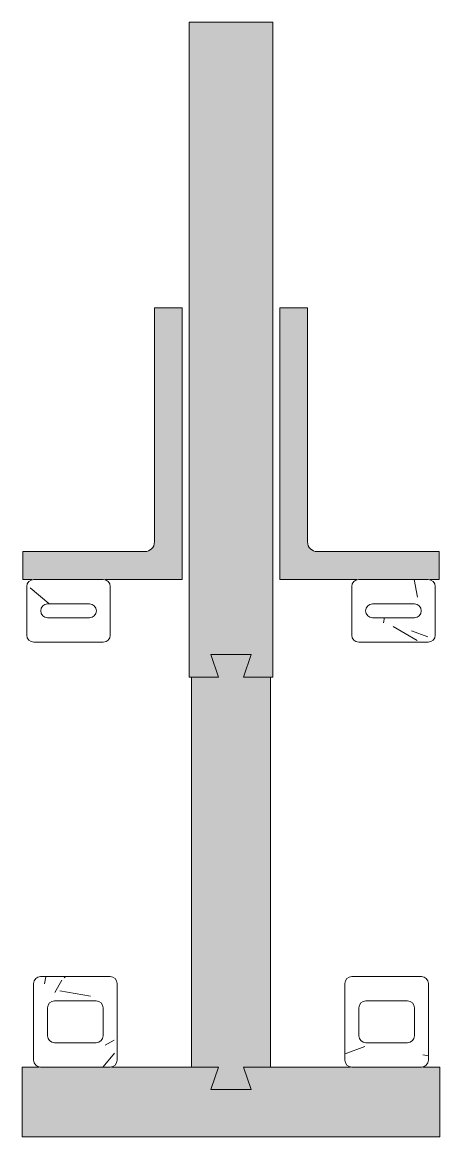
# Model space of a CAD drawing. Header units: metres. Extents: x -15 to 15, y 0 to 80.
import ezdxf

# ---------------------------------------------------------------- set-up
doc = ezdxf.new("R2010")
doc.units = ezdxf.units.M
doc.layers.add('A-DETL-GENF', color=92, linetype='Continuous', lineweight=18)
pattern_1 = [(0, (7643.443, -955.204), (11, 19), [1, -16.75, 0.75, -7.25, -19.25]), (0, (7643.443, -955.204), (11, 19), [-25.75, 1.5, -17.75]), (10, (7638.693, -944.954), (6.72301, 23.77869), [1.75, -4.25, 2.25, -13.25, -17.75]), (10, (7638.693, -944.954), (6.72301, 23.77869), [-21.5, 1.25, -16.5]), (20, (7636.193, -952.954), (11.12258, 18.414688), [2, -13.75, 1.75, -10.25, -9.25]), (20, (7636.193, -952.954), (11.12258, 18.414688), [-27.75, 1.25, -8]), (30, (7643.443, -954.454), (-1.83077, 21.17099), [1.25, -8.25, 1, -12.25, -17]), (30, (7643.443, -954.454), (-1.83077, 21.17099), [-22.75, 0.75, -16.25]), (40, (7636.443, -948.954), (2.81966, 18.030863), [1, -11, 0.75, -7, -14.75]), (40, (7636.443, -948.954), (2.81966, 18.030863), [-19.75, 2, -12.75]), (50, (7640.193, -957.954), (-6.687322, 19.644458), [0.5, -9.25, 1.25, -15.25, -9.25]), (50, (7640.193, -957.954), (-6.687322, 19.644458), [-26.25, 1.5, -7.75]), (60, (7640.943, -956.204), (-8.28942, 18.642305), [1.25, -10.25, 0.5, -12, -10.25]), (60, (7640.943, -956.204), (-8.28942, 18.642305), [-24, 1, -9.25]), (70, (7638.193, -959.204), (-9.15769, 17.96557), [0.75, -4.75, 1.5, -8, -12]), (70, (7638.193, -959.204), (-9.15769, 17.96557), [-15, 1, -11]), (80, (7639.443, -944.454), (-17.380445, 13.72662), [1.75, -11, 0.75, -13, -13.75]), (80, (7639.443, -944.454), (-17.380445, 13.72662), [-26.5, 1.5, -12.25]), (90, (7640.943, -955.204), (-22, 9.25), [1.5, -7.75, 1, -15.25, -16]), (90, (7640.943, -955.204), (-22, 9.25), [-25.5, 0.5, -15.5]), (100, (7636.943, -947.454), (-20.66429, 12.09544), [1.75, -9.75, 1.5, -8, -20]), (100, (7636.943, -947.454), (-20.66429, 12.09544), [-21, 1.75, -18.25]), (110, (7635.193, -961.704), (-20.036695, 6.807595), [2, -6.5, 1, -13.25, -16]), (110, (7635.193, -961.704), (-20.036695, 6.807595), [-22.75, 1.5, -14.5]), (120, (7628.443, -958.704), (-23.887495, 2.374356), [1.25, -16.75, 1.5, -7.75, -12]), (120, (7628.443, -958.704), (-23.887495, 2.374356), [-27.25, 1.75, -10.25]), (130, (7633.943, -964.204), (-23.25898, 5.93884), [0.75, -5.5, 1, -10.75, -16]), (130, (7633.943, -964.204), (-23.25898, 5.93884), [-18, 2, -14]), (140, (7626.443, -944.204), (-18.38307, -2.850474), [1.5, -9, 1.75, -7.75, -11.5]), (140, (7626.443, -944.204), (-18.38307, -2.850474), [-20, 1, -10.5]), (150, (7647.193, -965.704), (-17.068748, -10.06394), [1, -7, 2, -15.5, -16]), (150, (7647.193, -965.704), (-17.068748, -10.06394), [-25.5, 1.75, -14.25]), (160, (7630.693, -951.704), (-19.82509, -13.535724), [1.5, -10.5, 1.25, -9.5, -16.25]), (160, (7630.693, -951.704), (-19.82509, -13.535724), [-22.75, 1, -15.25]), (170, (7632.193, -957.704), (-17.970337, -14.093597), [2.25, -8.25, 1.5, -11.25, -13]), (170, (7632.193, -957.704), (-17.970337, -14.093597), [-23.25, 2, -11])]

# ---------------------------------------------------------------- blocks, each defined once
blk = doc.blocks.new('31 MHB SL30iso - 31 DI MHB SL30iso-1598539-00_0 Basismaterialen')
at = {"layer": 'A-DETL-GENF'}
h = blk.add_hatch(color=256, dxfattribs=at)
h.paths.add_polyline_path([(-13.683, 0), (15, 0), (15, 5), (0.896, 5), (1.453, 3.38), (-1.453, 3.38), (-0.896, 5), (-15, 5), (-15, 0), (-14.166, 0)])
h.paths.add_polyline_path([(-0.896, 32.999), (-1.453, 34.619), (1.453, 34.619), (0.896, 32.999), (3, 32.999), (3, 80), (-3, 80), (-3, 32.999), (-1.453, 32.999)])
for points in [[(-10.048, 40), (-3.5, 40), (-3.5, 59.5), (-5.5, 59.5), (-5.524, 42.519), (-5.705, 42.205), (-6.019, 42.024), (-6.2, 42), (-14.971, 42), (-14.971, 40), (-10.177, 40)], [(9.927, 40), (14.971, 40), (14.971, 42), (6.019, 42.024), (5.705, 42.205), (5.524, 42.519), (5.5, 42.7), (5.5, 59.5), (3.5, 59.5), (3.5, 40), (9.177, 40)], [(-1.453, 3.38), (1.453, 3.38), (0.896, 5), (2.844, 5), (2.844, 32.999), (0.896, 32.999), (1.453, 34.619), (-1.453, 34.619), (-0.896, 32.999), (-2.844, 32.999), (-2.844, 5), (-0.896, 5)]]:
    blk.add_hatch(color=256, dxfattribs=at).paths.add_polyline_path(points)
at = {"layer": 'A-DETL-GENF', "lineweight": 13}
h = blk.add_hatch(dxfattribs=at)
h.set_pattern_fill('FP_699', color=256, style=0, pattern_type=2)
h.set_pattern_definition(pattern_1)
h.paths.add_polyline_path([(-14.177, 35.5), (-9.048, 35.517), (-8.927, 35.567), (-8.694, 35.871), (-8.677, 36), (-8.694, 39.629), (-8.927, 39.933), (-9.177, 40), (-14.307, 39.983), (-14.427, 39.933), (-14.66, 39.629), (-14.677, 39.5), (-14.66, 35.871), (-14.427, 35.567), (-14.307, 35.517)])
h.paths.add_polyline_path([(-10.177, 37.25), (-13.307, 37.267), (-13.531, 37.396), (-13.66, 37.621), (-13.66, 37.879), (-13.531, 38.104), (-13.307, 38.233), (-13.177, 38.25), (-10.048, 38.233), (-9.824, 38.104), (-9.694, 37.879), (-9.694, 37.621), (-9.824, 37.396), (-10.048, 37.267)])
h = blk.add_hatch(dxfattribs=at)
h.set_pattern_fill('FP_699', color=256, style=0, pattern_type=2)
h.set_pattern_definition(pattern_1)
h.paths.add_polyline_path([(9.177, 35.5), (14.307, 35.517), (14.427, 35.567), (14.66, 35.871), (14.677, 36), (14.66, 39.629), (14.427, 39.933), (14.177, 40), (9.048, 39.983), (8.927, 39.933), (8.694, 39.629), (8.677, 39.5), (8.694, 35.871), (8.927, 35.567), (9.048, 35.517)])
h.paths.add_polyline_path([(13.177, 37.25), (10.048, 37.267), (9.824, 37.396), (9.694, 37.621), (9.694, 37.879), (9.824, 38.104), (10.048, 38.233), (10.177, 38.25), (13.307, 38.233), (13.531, 38.104), (13.66, 37.879), (13.66, 37.621), (13.531, 37.396), (13.307, 37.267)])
h = blk.add_hatch(dxfattribs=at)
h.set_pattern_fill('FP_699', color=256, style=0, pattern_type=2)
h.set_pattern_definition(pattern_1)
h.paths.add_polyline_path([(-13.683, 5), (-8.553, 5.017), (-8.25, 5.25), (-8.183, 5.5), (-8.2, 11.129), (-8.25, 11.25), (-8.553, 11.483), (-8.683, 11.5), (-13.812, 11.483), (-14.116, 11.25), (-14.183, 11), (-14.166, 5.371), (-14.116, 5.25), (-13.812, 5.017)])
h.paths.add_polyline_path([(-9.683, 6.75), (-12.812, 6.767), (-13.036, 6.896), (-13.166, 7.121), (-13.183, 7.25), (-13.166, 9.379), (-13.036, 9.604), (-12.812, 9.733), (-12.683, 9.75), (-9.553, 9.733), (-9.329, 9.604), (-9.2, 9.379), (-9.183, 9.25), (-9.2, 7.121), (-9.329, 6.896), (-9.553, 6.767)])
h = blk.add_hatch(dxfattribs=at)
h.set_pattern_fill('FP_699', color=256, style=0, pattern_type=2)
h.set_pattern_definition(pattern_1)
h.paths.add_polyline_path([(13.683, 5), (13.812, 5.017), (14.116, 5.25), (14.183, 5.5), (14.166, 11.129), (14.116, 11.25), (13.812, 11.483), (13.683, 11.5), (8.553, 11.483), (8.25, 11.25), (8.183, 11), (8.2, 5.371), (8.25, 5.25), (8.553, 5.017), (8.683, 5)])
h.paths.add_polyline_path([(9.683, 6.75), (9.433, 6.817), (9.25, 7), (9.183, 7.25), (9.2, 9.379), (9.329, 9.604), (9.553, 9.733), (9.683, 9.75), (12.812, 9.733), (13.036, 9.604), (13.166, 9.379), (13.183, 9.25), (13.166, 7.121), (13.036, 6.896), (12.812, 6.767), (12.683, 6.75)])
at = {"layer": 'A-DETL-GENF'}
for p, q in [((-3, 80), (-3, 32.999)), ((3, 80), (-3, 80)), ((3, 32.999), (3, 80)), ((-3.5, 59.5), (-5.5, 59.5)), ((-5.5, 59.5), (-5.5, 42.7)), ((-3.5, 40), (-3.5, 59.5)), ((5.5, 59.5), (3.5, 59.5)), ((3.5, 59.5), (3.5, 40)), ((5.5, 42.7), (5.5, 59.5)), ((-6.2, 42), (-14.971, 42)), ((-14.971, 42), (-14.971, 40)), ((14.971, 42), (6.2, 42)), ((14.971, 40), (14.971, 42)), ((-14.971, 40), (-14.307, 40)), ((-14.677, 39.5), (-14.677, 36)), ((-9.177, 40), (-14.177, 40)), ((-9.048, 40), (-3.5, 40)), ((-8.677, 36), (-8.677, 39.5)), ((3.5, 40), (9.048, 40)), ((8.677, 39.5), (8.677, 36)), ((14.177, 40), (9.177, 40)), ((14.307, 40), (14.971, 40)), ((14.677, 36), (14.677, 39.5)), ((-13.177, 38.25), (-10.177, 38.25)), ((10.177, 38.25), (13.177, 38.25)), ((-10.177, 37.25), (-13.177, 37.25)), ((13.177, 37.25), (10.177, 37.25)), ((-14.177, 35.5), (-9.177, 35.5)), ((9.177, 35.5), (14.177, 35.5)), ((1.453, 34.619), (-1.453, 34.619)), ((-1.453, 34.619), (-0.896, 32.999)), ((0.896, 32.999), (1.453, 34.619)), ((-3, 32.999), (-2.844, 32.999)), ((-0.896, 32.999), (-2.844, 32.999)), ((-2.844, 32.999), (-2.844, 5)), ((2.844, 32.999), (0.896, 32.999)), ((2.844, 32.999), (3, 32.999)), ((2.844, 5), (2.844, 32.999)), ((-8.683, 11.5), (-13.683, 11.5)), ((13.683, 11.5), (8.683, 11.5)), ((-14.183, 11), (-14.183, 5.5)), ((-8.183, 5.5), (-8.183, 11)), ((8.183, 11), (8.183, 5.5)), ((14.183, 5.5), (14.183, 11)), ((-12.683, 9.75), (-9.683, 9.75)), ((9.683, 9.75), (12.683, 9.75)), ((-13.183, 7.25), (-13.183, 9.25)), ((-9.183, 9.25), (-9.183, 7.25)), ((9.183, 7.25), (9.183, 9.25)), ((13.183, 9.25), (13.183, 7.25)), ((-9.683, 6.75), (-12.683, 6.75)), ((12.683, 6.75), (9.683, 6.75)), ((-13.812, 5), (-15, 5)), ((-15, 5), (-15, 0)), ((-13.683, 5), (-8.683, 5)), ((-2.844, 5), (-8.553, 5)), ((-2.844, 5), (-0.896, 5)), ((-0.896, 5), (-1.453, 3.38)), ((1.453, 3.38), (0.896, 5)), ((0.896, 5), (2.844, 5)), ((8.553, 5), (2.844, 5)), ((8.683, 5), (13.683, 5)), ((15, 5), (13.812, 5)), ((15, 0), (15, 5)), ((-1.453, 3.38), (1.453, 3.38)), ((-15, 0), (15, 0))]:
    blk.add_line(p, q, dxfattribs=at)
for centre, radius, start, end in [((-6.2, 42.7), 0.7, 270, 0), ((6.2, 42.7), 0.7, 180, 270), ((-14.177, 39.5), 0.5, 90, 180), ((-9.177, 39.5), 0.5, 360, 90), ((9.177, 39.5), 0.5, 90, 180), ((14.177, 39.5), 0.5, 0, 90), ((-13.177, 37.75), 0.5, 90, 180), ((-13.177, 37.75), 0.5, 180, 270), ((-10.177, 37.75), 0.5, 0, 90), ((-10.177, 37.75), 0.5, 270, 0), ((10.177, 37.75), 0.5, 90, 180), ((10.177, 37.75), 0.5, 180, 270), ((13.177, 37.75), 0.5, 0, 90), ((13.177, 37.75), 0.5, 270, 0), ((-14.177, 36), 0.5, 180, 270), ((-9.177, 36), 0.5, 270, 0), ((9.177, 36), 0.5, 180, 270), ((14.177, 36), 0.5, 270, 0), ((-13.683, 11), 0.5, 90, 180), ((-8.683, 11), 0.5, 360, 90), ((8.683, 11), 0.5, 90, 180), ((13.683, 11), 0.5, 360, 90), ((-12.683, 9.25), 0.5, 90, 180), ((-9.683, 9.25), 0.5, 360, 90), ((9.683, 9.25), 0.5, 90, 180), ((12.683, 9.25), 0.5, 0, 90), ((-12.683, 7.25), 0.5, 180, 270), ((-9.683, 7.25), 0.5, 270, 0), ((9.683, 7.25), 0.5, 180, 270), ((12.683, 7.25), 0.5, 270, 0), ((-13.683, 5.5), 0.5, 180, 270), ((-8.683, 5.5), 0.5, 270, 0), ((8.683, 5.5), 0.5, 180, 270), ((13.683, 5.5), 0.5, 270, 360)]:
    blk.add_arc(centre, radius, start, end, dxfattribs=at)

msp = doc.modelspace()

# ---------------------------------------------------------------- block references
msp.add_blockref('31 MHB SL30iso - 31 DI MHB SL30iso-1598539-00_0 Basismaterialen', (0, 0))

doc.saveas('drawing.dxf')
